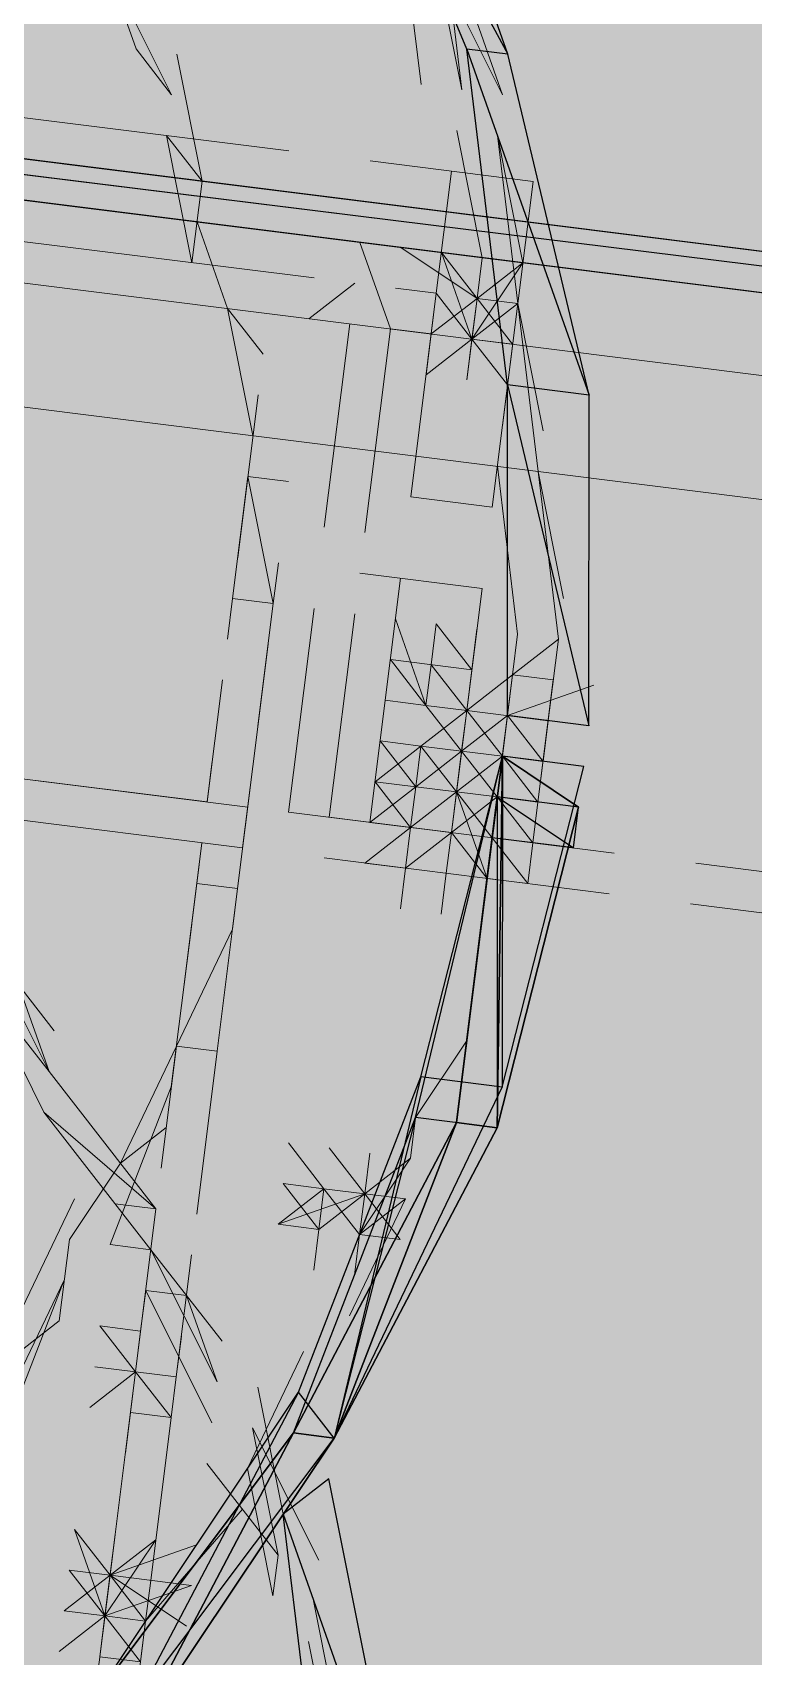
# Model space of a CAD drawing. Header units: metres. Extents: x -4 to 509425, y 7549 to 4732445.
# Drawn here: x 475993.7164 to 475993.8651, y 4719727.9458 to 4719728.281 of the extents above; entities that cross this region are included whole.
import ezdxf

# ---------------------------------------------------------------- set-up
doc = ezdxf.new("R2010")
doc.units = ezdxf.units.M
doc.header["$LTSCALE"] = 0.01
doc.header["$MEASUREMENT"] = 0
doc.layers.get('0').update_dxf_attribs({"lineweight": 0})
doc.layers.add('_SUBESTACIÓN', color=1, linetype='Continuous')
doc.layers.add('SUBESTACION LA VID', color=253, linetype='Continuous')

# ---------------------------------------------------------------- blocks, each defined once
blk = doc.blocks.new('A$Cfff6051d')
at = {"layer": 'SUBESTACION LA VID', "transparency": 33554687}
h = blk.add_hatch(color=256, dxfattribs=at)
h.dxf.hatch_style = 2
edge = h.paths.add_edge_path()
edge.add_spline(control_points=[(475995.86725, 4719727.97649), (475995.86725, 4719727.97649), (475995.86831, 4719727.98489), (475995.86831, 4719727.98489), (475995.86831, 4719727.98489), (475990.12143, 4719728.69684), (475990.12143, 4719728.69684), (475990.12143, 4719728.69684), (475995.86725, 4719727.97649), (475995.86725, 4719727.97649)], knot_values=[0, 0, 0, 0, 1, 1, 1, 2, 2, 2, 3, 3, 3, 3], degree=3, periodic=0)
edge = h.paths.add_edge_path()
edge.add_spline(control_points=[(475995.86831, 4719727.98489), (475995.86831, 4719727.98489), (475990.12143, 4719728.69684), (475990.12143, 4719728.69684), (475990.12143, 4719728.69684), (475990.11408, 4719728.70629), (475990.11408, 4719728.70629), (475990.11408, 4719728.70629), (475995.86831, 4719727.98489), (475995.86831, 4719727.98489)], knot_values=[0, 0, 0, 0, 1, 1, 1, 2, 2, 2, 3, 3, 3, 3], degree=3, periodic=0)
edge = h.paths.add_edge_path()
edge.add_spline(control_points=[(475990.12143, 4719728.69684), (475990.12143, 4719728.69684), (475990.11408, 4719728.70629), (475990.11408, 4719728.70629), (475990.11408, 4719728.70629), (475989.83813, 4719726.43715), (475989.83813, 4719726.43715), (475989.83813, 4719726.43715), (475990.12143, 4719728.69684), (475990.12143, 4719728.69684)], knot_values=[0, 0, 0, 0, 1, 1, 1, 2, 2, 2, 3, 3, 3, 3], degree=3, periodic=0)
edge = h.paths.add_edge_path()
edge.add_spline(control_points=[(475990.11408, 4719728.70629), (475990.11408, 4719728.70629), (475989.83813, 4719726.43715), (475989.83813, 4719726.43715), (475989.83813, 4719726.43715), (475989.82868, 4719726.4298), (475989.82868, 4719726.4298), (475989.82868, 4719726.4298), (475990.11408, 4719728.70629), (475990.11408, 4719728.70629)], knot_values=[0, 0, 0, 0, 1, 1, 1, 2, 2, 2, 3, 3, 3, 3], degree=3, periodic=0)
edge = h.paths.add_edge_path()
edge.add_spline(control_points=[(475989.83813, 4719726.43715), (475989.83813, 4719726.43715), (475989.82868, 4719726.4298), (475989.82868, 4719726.4298), (475989.82868, 4719726.4298), (475995.58396, 4719725.7168), (475995.58396, 4719725.7168), (475995.58396, 4719725.7168), (475989.83813, 4719726.43715), (475989.83813, 4719726.43715)], knot_values=[0, 0, 0, 0, 1, 1, 1, 2, 2, 2, 3, 3, 3, 3], degree=3, periodic=0)
edge = h.paths.add_edge_path()
edge.add_spline(control_points=[(475989.82868, 4719726.4298), (475989.82868, 4719726.4298), (475995.58396, 4719725.7168), (475995.58396, 4719725.7168), (475995.58396, 4719725.7168), (475995.59131, 4719725.70735), (475995.59131, 4719725.70735), (475995.59131, 4719725.70735), (475989.82868, 4719726.4298), (475989.82868, 4719726.4298)], knot_values=[0, 0, 0, 0, 1, 1, 1, 2, 2, 2, 3, 3, 3, 3], degree=3, periodic=0)
edge = h.paths.add_edge_path()
edge.add_spline(control_points=[(475995.58396, 4719725.7168), (475995.58396, 4719725.7168), (475995.59131, 4719725.70735), (475995.59131, 4719725.70735), (475995.59131, 4719725.70735), (475995.86831, 4719727.98489), (475995.86831, 4719727.98489), (475995.86831, 4719727.98489), (475995.58396, 4719725.7168), (475995.58396, 4719725.7168)], knot_values=[0, 0, 0, 0, 1, 1, 1, 2, 2, 2, 3, 3, 3, 3], degree=3, periodic=0)
edge = h.paths.add_edge_path()
edge.add_spline(control_points=[(475995.59131, 4719725.70735), (475995.59131, 4719725.70735), (475995.86831, 4719727.98489), (475995.86831, 4719727.98489), (475995.86831, 4719727.98489), (475995.87671, 4719727.98384), (475995.87671, 4719727.98384), (475995.87671, 4719727.98384), (475995.59131, 4719725.70735), (475995.59131, 4719725.70735)], knot_values=[0, 0, 0, 0, 1, 1, 1, 2, 2, 2, 3, 3, 3, 3], degree=3, periodic=0)
at = {"layer": 'SUBESTACION LA VID', "lineweight": 15}
blk.add_line((475996.86479, 4719727.83437), (475987.63282, 4719728.99177), dxfattribs=at)
at = {"layer": 'SUBESTACION LA VID', "lineweight": 0}
for p, q in [((475993.7924, 4719728.30487), (475993.79659, 4719728.27022)), ((475993.80499, 4719728.26916), (475993.8008, 4719728.30382)), ((475993.8008, 4719728.30382), (475993.81339, 4719728.26811)), ((475993.74513, 4719728.26814), (475993.73149, 4719728.29544)), ((475993.80499, 4719728.26916), (475993.79975, 4719728.29542)), ((475993.81339, 4719728.26811), (475993.79975, 4719728.29542)), ((475993.75142, 4719728.25028), (475993.74618, 4719728.27654)), ((475993.75142, 4719728.25028), (475993.74618, 4719728.27654)), ((475993.81339, 4719728.26811), (475993.81339, 4719728.26811)), ((475993.76928, 4719728.25658), (475993.71048, 4719728.26395)), ((475993.74932, 4719728.23348), (475993.74408, 4719728.25974)), ((475993.80393, 4719728.26076), (475993.80917, 4719728.23451)), ((475993.81757, 4719728.23346), (475993.81233, 4719728.25971)), ((475993.81652, 4719728.22506), (475993.81233, 4719728.25971)), ((475993.81757, 4719728.23346), (475993.81233, 4719728.25971)), ((475993.81233, 4719728.25971), (475993.81757, 4719728.23346)), ((475993.80288, 4719728.25236), (475993.79972, 4719728.22716)), ((475993.71677, 4719728.24609), (475993.77557, 4719728.23872)), ((475993.77452, 4719728.23032), (475993.70732, 4719728.23875)), ((475993.79237, 4719728.23662), (475993.85117, 4719728.22924)), ((475993.80917, 4719728.23451), (475993.80812, 4719728.22611)), ((475993.78292, 4719728.22927), (475993.77346, 4719728.22192)), ((475993.79972, 4719728.22716), (475993.79132, 4719728.22822)), ((475993.79972, 4719728.22716), (475993.79132, 4719728.22822)), ((475993.79132, 4719728.22822), (475993.79972, 4719728.22716)), ((475993.79972, 4719728.22716), (475993.79446, 4719728.18516)), ((475993.79972, 4719728.22716), (475993.79867, 4719728.21876)), ((475993.79867, 4719728.21876), (475993.79972, 4719728.22716)), ((475993.80707, 4719728.21771), (475993.80812, 4719728.22611)), ((475993.80707, 4719728.21771), (475993.80812, 4719728.22611)), ((475993.80812, 4719728.22611), (475993.81652, 4719728.22506)), ((475993.81652, 4719728.22506), (475993.80812, 4719728.22611)), ((475993.7619, 4719728.19778), (475993.75666, 4719728.22403)), ((475993.7619, 4719728.19778), (475993.75666, 4719728.22403)), ((475993.81126, 4719728.18305), (475993.81652, 4719728.22506)), ((475993.81652, 4719728.22506), (475993.81336, 4719728.19986)), ((475993.82176, 4719728.1988), (475993.81652, 4719728.22506)), ((475993.82071, 4719728.1904), (475993.81652, 4719728.22506)), ((475993.82176, 4719728.1988), (475993.81652, 4719728.22506)), ((475993.81652, 4719728.22506), (475993.82176, 4719728.1988)), ((475993.7766, 4719728.17887), (475993.78187, 4719728.22087)), ((475993.79867, 4719728.21876), (475993.79027, 4719728.21982)), ((475993.79867, 4719728.21876), (475993.79027, 4719728.21982)), ((475993.79867, 4719728.21876), (475993.79762, 4719728.21036)), ((475993.79867, 4719728.21876), (475993.79867, 4719728.21876)), ((475993.81547, 4719728.21666), (475993.80707, 4719728.21771)), ((475993.80602, 4719728.20931), (475993.80602, 4719728.20931)), ((475993.75875, 4719728.17257), (475993.76296, 4719728.20618)), ((475993.75875, 4719728.17257), (475993.76296, 4719728.20618)), ((475993.81231, 4719728.19146), (475993.8165, 4719728.1568)), ((475993.82595, 4719728.16415), (475993.82071, 4719728.1904)), ((475993.8249, 4719728.15575), (475993.82071, 4719728.1904)), ((475993.8249, 4719728.15575), (475993.82071, 4719728.1904)), ((475993.82071, 4719728.1904), (475993.8249, 4719728.15575)), ((475993.81126, 4719728.18305), (475993.79446, 4719728.18516)), ((475993.80915, 4719728.16625), (475993.78395, 4719728.16941)), ((475993.79235, 4719728.16836), (475993.78603, 4719728.11796)), ((475993.76923, 4719728.12006), (475993.7745, 4719728.16207)), ((475993.77763, 4719728.11901), (475993.7829, 4719728.16101)), ((475993.7997, 4719728.15891), (475993.79864, 4719728.15051)), ((475993.82068, 4719728.12215), (475993.8249, 4719728.15575)), ((475993.8249, 4719728.15575), (475993.82068, 4719728.12215)), ((475993.76188, 4719728.12952), (475993.76504, 4719728.15472)), ((475993.80704, 4719728.14945), (475993.79024, 4719728.15156)), ((475993.80599, 4719728.14105), (475993.80704, 4719728.14945)), ((475993.75243, 4719728.12217), (475993.75559, 4719728.14737)), ((475993.82068, 4719728.12215), (475993.82384, 4719728.14735)), ((475993.82068, 4719728.12215), (475993.82384, 4719728.14735)), ((475993.78919, 4719728.14316), (475993.79759, 4719728.14211)), ((475993.80494, 4719728.13265), (475993.80599, 4719728.14105)), ((475993.80494, 4719728.13265), (475993.80599, 4719728.14105)), ((475993.81334, 4719728.1316), (475993.81439, 4719728.14)), ((475993.81439, 4719728.14), (475993.83119, 4719728.1379)), ((475993.82174, 4719728.13055), (475993.82279, 4719728.13895)), ((475993.78814, 4719728.13476), (475993.79654, 4719728.13371)), ((475993.79548, 4719728.12531), (475993.79654, 4719728.13371)), ((475993.79654, 4719728.13371), (475993.80494, 4719728.13265)), ((475993.80494, 4719728.13265), (475993.80388, 4719728.12425)), ((475993.81334, 4719728.1316), (475993.80494, 4719728.13265)), ((475993.81334, 4719728.1316), (475993.81228, 4719728.1232)), ((475993.81334, 4719728.1316), (475993.83014, 4719728.12949)), ((475993.69363, 4719728.12954), (475993.75243, 4719728.12217)), ((475993.70203, 4719728.12849), (475993.76083, 4719728.12112)), ((475993.76083, 4719728.12112), (475993.70203, 4719728.12849)), ((475993.75243, 4719728.12217), (475993.75348, 4719728.13057)), ((475993.75872, 4719728.10432), (475993.76188, 4719728.12952)), ((475993.75977, 4719728.11272), (475993.76188, 4719728.12952)), ((475993.76188, 4719728.12952), (475993.76188, 4719728.12952)), ((475993.79443, 4719728.11691), (475993.79548, 4719728.12531)), ((475993.80388, 4719728.12425), (475993.79548, 4719728.12531)), ((475993.80388, 4719728.12425), (475993.80283, 4719728.11585)), ((475993.80283, 4719728.11585), (475993.80388, 4719728.12425)), ((475993.81123, 4719728.1148), (475993.81228, 4719728.1232)), ((475993.81123, 4719728.1148), (475993.81228, 4719728.1232)), ((475993.81228, 4719728.1232), (475993.81228, 4719728.1232)), ((475993.81228, 4719728.1232), (475993.81228, 4719728.1232)), ((475993.81228, 4719728.1232), (475993.82908, 4719728.12109)), ((475993.82068, 4719728.12215), (475993.82068, 4719728.12215)), ((475993.82068, 4719728.12215), (475993.82068, 4719728.12215)), ((475993.75977, 4719728.11272), (475993.70097, 4719728.12009)), ((475993.77763, 4719728.11901), (475993.83643, 4719728.11164)), ((475993.83643, 4719728.11164), (475993.77763, 4719728.11901)), ((475993.80283, 4719728.11585), (475993.80178, 4719728.10745)), ((475993.81123, 4719728.1148), (475993.80807, 4719728.0896)), ((475993.81123, 4719728.1148), (475993.81963, 4719728.11375)), ((475993.81123, 4719728.1148), (475993.82803, 4719728.11269)), ((475993.74716, 4719728.08017), (475993.75137, 4719728.11377)), ((475993.83538, 4719728.10324), (475993.77658, 4719728.11061)), ((475993.85323, 4719728.10953), (475993.91203, 4719728.10216)), ((475993.91203, 4719728.10216), (475993.85323, 4719728.10953)), ((475993.75451, 4719728.07072), (475993.75872, 4719728.10432)), ((475993.91098, 4719728.09376), (475993.85218, 4719728.10113)), ((475993.74505, 4719728.06337), (475993.74927, 4719728.09697)), ((475993.74505, 4719728.06337), (475993.74927, 4719728.09697)), ((475993.72091, 4719728.07493), (475993.70621, 4719728.09384)), ((475993.71985, 4719728.06653), (475993.70621, 4719728.09384)), ((475993.70621, 4719728.09384), (475993.71985, 4719728.06653)), ((475993.70516, 4719728.08544), (475993.7188, 4719728.05813)), ((475993.73455, 4719728.04762), (475993.74611, 4719728.07177)), ((475993.74295, 4719728.04657), (475993.74611, 4719728.07177)), ((475993.7503, 4719728.03712), (475993.75451, 4719728.07072)), ((475993.7419, 4719728.03817), (475993.71985, 4719728.06653)), ((475993.71985, 4719728.06653), (475993.7419, 4719728.03817)), ((475993.73244, 4719728.03082), (475993.74505, 4719728.06337)), ((475993.74084, 4719728.02977), (475993.7188, 4719728.05813)), ((475993.7419, 4719728.03817), (475993.7188, 4719728.05813)), ((475993.76921, 4719728.05181), (475993.77655, 4719728.04236)), ((475993.78601, 4719728.0497), (475993.78495, 4719728.0413)), ((475993.77655, 4719728.04236), (475993.76815, 4719728.04341)), ((475993.77655, 4719728.04236), (475993.76815, 4719728.04341)), ((475993.77655, 4719728.04236), (475993.77655, 4719728.04236)), ((475993.77655, 4719728.04236), (475993.77655, 4719728.04236)), ((475993.78495, 4719728.0413), (475993.79335, 4719728.04025)), ((475993.79335, 4719728.04025), (475993.78495, 4719728.0413)), ((475993.71354, 4719728.01613), (475993.7251, 4719728.04028)), ((475993.73768, 4719728.00457), (475993.7419, 4719728.03817)), ((475993.79335, 4719728.04025), (475993.78179, 4719728.0161)), ((475993.79335, 4719728.04025), (475993.7839, 4719728.0329)), ((475993.7755, 4719728.03396), (475993.7671, 4719728.03501)), ((475993.7755, 4719728.03396), (475993.7671, 4719728.03501)), ((475993.7755, 4719728.03396), (475993.7755, 4719728.03396)), ((475993.7755, 4719728.03396), (475993.7755, 4719728.03396)), ((475993.7923, 4719728.03185), (475993.7839, 4719728.0329)), ((475993.75554, 4719728.01086), (475993.74084, 4719728.02977)), ((475993.75449, 4719728.00246), (475993.74084, 4719728.02977)), ((475993.74084, 4719728.02977), (475993.75449, 4719728.00246)), ((475993.74608, 4719728.00351), (475993.74924, 4719728.02871)), ((475993.71038, 4719727.99093), (475993.72299, 4719728.02347)), ((475993.71143, 4719727.99933), (475993.72299, 4719728.02347)), ((475993.73979, 4719728.02137), (475993.75343, 4719727.99406)), ((475993.73874, 4719728.01297), (475993.73768, 4719728.00457)), ((475993.74608, 4719728.00351), (475993.74714, 4719728.01191)), ((475993.74608, 4719728.00351), (475993.74714, 4719728.01191)), ((475993.74714, 4719728.01191), (475993.74714, 4719728.01191)), ((475993.74714, 4719728.01191), (475993.74714, 4719728.01191)), ((475993.77234, 4719728.00875), (475993.76078, 4719727.98461)), ((475993.73768, 4719728.00457), (475993.72928, 4719728.00562)), ((475993.73768, 4719728.00457), (475993.72928, 4719728.00562)), ((475993.73347, 4719727.97097), (475993.73768, 4719728.00457)), ((475993.74503, 4719727.99511), (475993.74608, 4719728.00351)), ((475993.74608, 4719728.00351), (475993.74608, 4719728.00351)), ((475993.74608, 4719728.00351), (475993.74608, 4719728.00351)), ((475993.74608, 4719728.00351), (475993.74608, 4719728.00351)), ((475993.74608, 4719728.00351), (475993.74608, 4719728.00351)), ((475993.76813, 4719727.97515), (475993.76289, 4719728.00141)), ((475993.74082, 4719727.96151), (475993.74503, 4719727.99511)), ((475993.74503, 4719727.99511), (475993.74503, 4719727.99511)), ((475993.76707, 4719727.96675), (475993.76183, 4719727.99301)), ((475993.77547, 4719727.9657), (475993.76183, 4719727.99301)), ((475993.76183, 4719727.99301), (475993.77547, 4719727.9657)), ((475993.76602, 4719727.95835), (475993.76078, 4719727.98461)), ((475993.75973, 4719727.97621), (475993.73976, 4719727.95311)), ((475993.73242, 4719727.96257), (475993.72402, 4719727.96362)), ((475993.73242, 4719727.96257), (475993.72402, 4719727.96362)), ((475993.72402, 4719727.96362), (475993.73242, 4719727.96257)), ((475993.72402, 4719727.96362), (475993.73136, 4719727.95417)), ((475993.7282, 4719727.92896), (475993.73242, 4719727.96257)), ((475993.73136, 4719727.95417), (475993.73242, 4719727.96257)), ((475993.74082, 4719727.96151), (475993.74082, 4719727.96151)), ((475993.74082, 4719727.96151), (475993.74082, 4719727.96151)), ((475993.77966, 4719727.93105), (475993.77442, 4719727.9573)), ((475993.77966, 4719727.93105), (475993.77442, 4719727.9573)), ((475993.77442, 4719727.9573), (475993.77966, 4719727.93105)), ((475993.72296, 4719727.95522), (475993.73136, 4719727.95417)), ((475993.73136, 4719727.95417), (475993.72296, 4719727.95522)), ((475993.73766, 4719727.93631), (475993.73976, 4719727.95311)), ((475993.73976, 4719727.95311), (475993.73976, 4719727.95311)), ((475993.73976, 4719727.95311), (475993.73976, 4719727.95311)), ((475993.77861, 4719727.92264), (475993.77337, 4719727.9489)), ((475993.77337, 4719727.9489), (475993.77861, 4719727.92264))]:
    blk.add_line(p, q, dxfattribs=at)
at = {"layer": 'SUBESTACION LA VID', "lineweight": 15}
blk.add_lwpolyline([(475987.65486, 4719728.96341), (475996.87843, 4719727.80706), (475997.04904, 4719729.16791), (475986.79223, 4719730.4538), (475986.16561, 4719725.4556)], dxfattribs=at)
at = {"layer": 'SUBESTACION LA VID', "lineweight": 0}
for points in [[(475993.74513, 4719728.26814), (475993.73778, 4719728.27759), (475993.73149, 4719728.29544)], [(475993.74932, 4719728.23348), (475993.75142, 4719728.25028), (475993.74408, 4719728.25974)], [(475993.81652, 4719728.22506), (475993.81968, 4719728.25026), (475993.78608, 4719728.25447)], [(475993.785, 4719728.17781), (475993.79027, 4719728.21982), (475993.78397, 4719728.23767), (475993.77557, 4719728.23872), (475993.70837, 4719728.24715)], [(475993.76401, 4719728.21458), (475993.75666, 4719728.22403), (475993.75037, 4719728.24188)], [(475993.76401, 4719728.21458), (475993.75666, 4719728.22403), (475993.75037, 4719728.24188)], [(475993.81652, 4719728.22506), (475993.80812, 4719728.22611), (475993.81757, 4719728.23346), (475993.80812, 4719728.22611), (475993.80917, 4719728.23451), (475993.80812, 4719728.22611), (475993.80077, 4719728.23556), (475993.80812, 4719728.22611), (475993.79237, 4719728.23662)], [(475993.80917, 4719728.23451), (475993.80812, 4719728.22611), (475993.80077, 4719728.23556), (475993.80707, 4719728.21771)], [(475993.81652, 4719728.22506), (475993.80707, 4719728.21771), (475993.81757, 4719728.23346)], [(475993.79972, 4719728.22716), (475993.79867, 4719728.21876), (475993.79027, 4719728.21982)], [(475993.79972, 4719728.22716), (475993.79867, 4719728.21876), (475993.80812, 4719728.22611), (475993.80602, 4719728.20931), (475993.80812, 4719728.22611), (475993.81547, 4719728.21666), (475993.80812, 4719728.22611), (475993.81547, 4719728.21666)], [(475993.81652, 4719728.22506), (475993.80707, 4719728.21771), (475993.80812, 4719728.22611), (475993.80707, 4719728.21771), (475993.79972, 4719728.22716), (475993.80707, 4719728.21771)], [(475993.79027, 4719728.21982), (475993.79867, 4719728.21876), (475993.79762, 4719728.21036)], [(475993.80707, 4719728.21771), (475993.79762, 4719728.21036), (475993.80707, 4719728.21771), (475993.80602, 4719728.20931), (475993.80707, 4719728.21771), (475993.81547, 4719728.21666), (475993.80707, 4719728.21771)], [(475993.80707, 4719728.21771), (475993.80602, 4719728.20931), (475993.80707, 4719728.21771), (475993.81547, 4719728.21666), (475993.80707, 4719728.21771)], [(475993.81442, 4719728.20826), (475993.80707, 4719728.21771), (475993.81547, 4719728.21666), (475993.80707, 4719728.21771)], [(475993.75664, 4719728.15577), (475993.75769, 4719728.16417), (475993.76085, 4719728.18937)], [(475993.76609, 4719728.16312), (475993.76085, 4719728.18937), (475993.76925, 4719728.18832)], [(475993.76293, 4719728.13792), (475993.76609, 4719728.16312), (475993.76715, 4719728.17152)], [(475993.76923, 4719728.12006), (475993.80283, 4719728.11585), (475993.80915, 4719728.16625)], [(475993.76293, 4719728.13792), (475993.76609, 4719728.16312), (475993.75769, 4719728.16417)], [(475993.7913, 4719728.15996), (475993.79759, 4719728.14211), (475993.79024, 4719728.15156)], [(475993.80704, 4719728.14945), (475993.7997, 4719728.15891), (475993.80704, 4719728.14945)], [(475993.80704, 4719728.14945), (475993.8081, 4719728.15785), (475993.80704, 4719728.14945), (475993.8081, 4719728.15785)], [(475993.8165, 4719728.1568), (475993.81544, 4719728.1484), (475993.81228, 4719728.1232)], [(475993.82384, 4719728.14735), (475993.81544, 4719728.1484), (475993.8249, 4719728.15575), (475993.81544, 4719728.1484), (475993.8165, 4719728.1568), (475993.81544, 4719728.1484)], [(475993.79759, 4719728.14211), (475993.79864, 4719728.15051), (475993.79759, 4719728.14211), (475993.78919, 4719728.14316)], [(475993.80599, 4719728.14105), (475993.79864, 4719728.15051), (475993.80599, 4719728.14105), (475993.79759, 4719728.14211)], [(475993.80599, 4719728.14105), (475993.81544, 4719728.1484), (475993.80599, 4719728.14105), (475993.80704, 4719728.14945)], [(475993.82174, 4719728.13055), (475993.82279, 4719728.13895), (475993.81439, 4719728.14), (475993.81544, 4719728.1484), (475993.81439, 4719728.14)], [(475993.83119, 4719728.1379), (475993.81439, 4719728.14), (475993.83224, 4719728.1463)], [(475993.79759, 4719728.14211), (475993.78919, 4719728.14316), (475993.79759, 4719728.14211), (475993.78919, 4719728.14316)], [(475993.80599, 4719728.14105), (475993.80494, 4719728.13265), (475993.79759, 4719728.14211)], [(475993.80599, 4719728.14105), (475993.80494, 4719728.13265), (475993.79654, 4719728.13371), (475993.80494, 4719728.13265), (475993.79548, 4719728.12531)], [(475993.80599, 4719728.14105), (475993.79654, 4719728.13371), (475993.80599, 4719728.14105), (475993.80494, 4719728.13265)], [(475993.80494, 4719728.13265), (475993.80599, 4719728.14105), (475993.80494, 4719728.13265)], [(475993.81334, 4719728.1316), (475993.81439, 4719728.14), (475993.80494, 4719728.13265)], [(475993.80494, 4719728.13265), (475993.81228, 4719728.1232), (475993.81334, 4719728.1316), (475993.81439, 4719728.14)], [(475993.80599, 4719728.14105), (475993.81334, 4719728.1316), (475993.80599, 4719728.14105), (475993.82279, 4719728.13895)], [(475993.81334, 4719728.1316), (475993.81439, 4719728.14), (475993.81334, 4719728.1316)], [(475993.81334, 4719728.1316), (475993.82174, 4719728.13055), (475993.81439, 4719728.14), (475993.83119, 4719728.1379)], [(475993.79654, 4719728.13371), (475993.78814, 4719728.13476), (475993.79548, 4719728.12531), (475993.78708, 4719728.12636), (475993.79548, 4719728.12531), (475993.78708, 4719728.12636)], [(475993.79654, 4719728.13371), (475993.78814, 4719728.13476), (475993.79654, 4719728.13371), (475993.78708, 4719728.12636)], [(475993.79654, 4719728.13371), (475993.78814, 4719728.13476), (475993.79654, 4719728.13371), (475993.79548, 4719728.12531), (475993.80494, 4719728.13265), (475993.79548, 4719728.12531)], [(475993.79654, 4719728.13371), (475993.80494, 4719728.13265), (475993.79548, 4719728.12531)], [(475993.81334, 4719728.1316), (475993.80388, 4719728.12425), (475993.80494, 4719728.13265), (475993.80388, 4719728.12425), (475993.79548, 4719728.12531)], [(475993.80494, 4719728.13265), (475993.79654, 4719728.13371), (475993.80388, 4719728.12425)], [(475993.80388, 4719728.12425), (475993.80494, 4719728.13265), (475993.80388, 4719728.12425)], [(475993.81228, 4719728.1232), (475993.81334, 4719728.1316), (475993.80388, 4719728.12425), (475993.80494, 4719728.13265), (475993.80388, 4719728.12425)], [(475993.80388, 4719728.12425), (475993.80494, 4719728.13265), (475993.80388, 4719728.12425), (475993.80494, 4719728.13265)], [(475993.80388, 4719728.12425), (475993.80494, 4719728.13265), (475993.80388, 4719728.12425)], [(475993.80494, 4719728.13265), (475993.80388, 4719728.12425), (475993.80494, 4719728.13265), (475993.80388, 4719728.12425)], [(475993.80494, 4719728.13265), (475993.81228, 4719728.1232), (475993.81334, 4719728.1316)], [(475993.81334, 4719728.1316), (475993.80494, 4719728.13265), (475993.81334, 4719728.1316)], [(475993.81334, 4719728.1316), (475993.81228, 4719728.1232), (475993.81334, 4719728.1316)], [(475993.81334, 4719728.1316), (475993.81228, 4719728.1232), (475993.81334, 4719728.1316), (475993.82068, 4719728.12215)], [(475993.82174, 4719728.13055), (475993.81334, 4719728.1316), (475993.82174, 4719728.13055)], [(475993.82068, 4719728.12215), (475993.81334, 4719728.1316), (475993.83014, 4719728.12949), (475993.81334, 4719728.1316)], [(475993.75032, 4719728.10537), (475993.75872, 4719728.10432), (475993.76188, 4719728.12952)], [(475993.75767, 4719728.09592), (475993.75872, 4719728.10432), (475993.76188, 4719728.12952)], [(475993.78708, 4719728.12636), (475993.79443, 4719728.11691), (475993.78603, 4719728.11796), (475993.79443, 4719728.11691), (475993.78498, 4719728.10956), (475993.79338, 4719728.10851), (475993.79232, 4719728.10011), (475993.79338, 4719728.10851)], [(475993.78603, 4719728.11796), (475993.79548, 4719728.12531), (475993.79443, 4719728.11691), (475993.80388, 4719728.12425), (475993.80283, 4719728.11585), (475993.80388, 4719728.12425), (475993.80283, 4719728.11585)], [(475993.79548, 4719728.12531), (475993.80388, 4719728.12425), (475993.79443, 4719728.11691)], [(475993.80388, 4719728.12425), (475993.79548, 4719728.12531), (475993.80388, 4719728.12425), (475993.80283, 4719728.11585), (475993.80388, 4719728.12425), (475993.80283, 4719728.11585)], [(475993.80283, 4719728.11585), (475993.80388, 4719728.12425), (475993.81018, 4719728.1064), (475993.80388, 4719728.12425), (475993.81123, 4719728.1148), (475993.81228, 4719728.1232), (475993.81123, 4719728.1148)], [(475993.80283, 4719728.11585), (475993.80388, 4719728.12425), (475993.80283, 4719728.11585)], [(475993.81123, 4719728.1148), (475993.81228, 4719728.1232), (475993.80283, 4719728.11585), (475993.81228, 4719728.1232), (475993.80283, 4719728.11585), (475993.80388, 4719728.12425)], [(475993.81123, 4719728.1148), (475993.80388, 4719728.12425), (475993.81228, 4719728.1232)], [(475993.80388, 4719728.12425), (475993.81123, 4719728.1148), (475993.81228, 4719728.1232)], [(475993.81228, 4719728.1232), (475993.81123, 4719728.1148), (475993.81228, 4719728.1232), (475993.81963, 4719728.11375), (475993.81228, 4719728.1232)], [(475993.81963, 4719728.11375), (475993.82068, 4719728.12215), (475993.81228, 4719728.1232), (475993.82068, 4719728.12215)], [(475993.79443, 4719728.11691), (475993.78603, 4719728.11796), (475993.79443, 4719728.11691), (475993.79338, 4719728.10851)], [(475993.79338, 4719728.10851), (475993.80283, 4719728.11585), (475993.80178, 4719728.10745), (475993.80283, 4719728.11585), (475993.81018, 4719728.1064), (475993.81123, 4719728.1148)], [(475993.79443, 4719728.11691), (475993.80283, 4719728.11585), (475993.79443, 4719728.11691)], [(475993.81123, 4719728.1148), (475993.81018, 4719728.1064), (475993.81123, 4719728.1148), (475993.81858, 4719728.10535)], [(475993.74716, 4719728.08017), (475993.75032, 4719728.10537), (475993.75137, 4719728.11377)], [(475993.81018, 4719728.1064), (475993.81858, 4719728.10535), (475993.81963, 4719728.11375)], [(475993.80072, 4719728.09905), (475993.80178, 4719728.10745), (475993.80072, 4719728.09905), (475993.80178, 4719728.10745)], [(475993.81018, 4719728.1064), (475993.80912, 4719728.098), (475993.81018, 4719728.1064), (475993.80912, 4719728.098)], [(475993.75451, 4719728.07072), (475993.74611, 4719728.07177), (475993.75767, 4719728.09592)], [(475993.71985, 4719728.06653), (475993.71356, 4719728.08438), (475993.70621, 4719728.09384)], [(475993.71985, 4719728.06653), (475993.71251, 4719728.07598), (475993.70516, 4719728.08544)], [(475993.80596, 4719728.0728), (475993.79546, 4719728.05705), (475993.79441, 4719728.04865)], [(475993.7335, 4719728.03922), (475993.7419, 4719728.03817), (475993.71985, 4719728.06653)], [(475993.7188, 4719728.05813), (475993.74084, 4719728.02977), (475993.73244, 4719728.03082)], [(475993.72404, 4719728.03187), (475993.73455, 4719728.04762), (475993.744, 4719728.05497)], [(475993.72404, 4719728.03187), (475993.73455, 4719728.04762), (475993.744, 4719728.05497)], [(475993.77761, 4719728.05076), (475993.78495, 4719728.0413), (475993.77655, 4719728.04236)], [(475993.78495, 4719728.0413), (475993.77761, 4719728.05076), (475993.78495, 4719728.0413)], [(475993.78601, 4719728.0497), (475993.78495, 4719728.0413), (475993.77761, 4719728.05076)], [(475993.79335, 4719728.04025), (475993.7839, 4719728.0329), (475993.79441, 4719728.04865)], [(475993.78601, 4719728.0497), (475993.78495, 4719728.0413), (475993.78601, 4719728.0497)], [(475993.78601, 4719728.0497), (475993.78495, 4719728.0413), (475993.78601, 4719728.0497)], [(475993.78495, 4719728.0413), (475993.79441, 4719728.04865), (475993.78495, 4719728.0413), (475993.79441, 4719728.04865)], [(475993.79335, 4719728.04025), (475993.78495, 4719728.0413), (475993.79441, 4719728.04865)], [(475993.76815, 4719728.04341), (475993.7755, 4719728.03396), (475993.7671, 4719728.03501)], [(475993.7671, 4719728.03501), (475993.77655, 4719728.04236), (475993.7755, 4719728.03396), (475993.77655, 4719728.04236)], [(475993.7671, 4719728.03501), (475993.78495, 4719728.0413), (475993.7755, 4719728.03396), (475993.78495, 4719728.0413), (475993.7839, 4719728.0329), (475993.78495, 4719728.0413), (475993.7923, 4719728.03185), (475993.78495, 4719728.0413), (475993.79335, 4719728.04025)], [(475993.78495, 4719728.0413), (475993.7839, 4719728.0329), (475993.77655, 4719728.04236), (475993.7839, 4719728.0329)], [(475993.7839, 4719728.0329), (475993.78495, 4719728.0413), (475993.7923, 4719728.03185), (475993.78495, 4719728.0413)], [(475993.79335, 4719728.04025), (475993.7839, 4719728.0329), (475993.78495, 4719728.0413)], [(475993.71248, 4719728.00773), (475993.72194, 4719728.01507), (475993.72404, 4719728.03187)], [(475993.7755, 4719728.03396), (475993.77445, 4719728.02555), (475993.7755, 4719728.03396)], [(475993.7839, 4719728.0329), (475993.78285, 4719728.0245), (475993.7839, 4719728.0329), (475993.78285, 4719728.0245)], [(475993.7839, 4719728.0329), (475993.7923, 4719728.03185), (475993.7839, 4719728.0329)], [(475993.7839, 4719728.0329), (475993.7923, 4719728.03185), (475993.7839, 4719728.0329), (475993.7923, 4719728.03185)], [(475993.75449, 4719728.00246), (475993.74819, 4719728.02031), (475993.74084, 4719728.02977)], [(475993.73979, 4719728.02137), (475993.73874, 4719728.01297), (475993.73979, 4719728.02137), (475993.73874, 4719728.01297), (475993.73034, 4719728.01402), (475993.73874, 4719728.01297)], [(475993.75449, 4719728.00246), (475993.74819, 4719728.02031), (475993.73979, 4719728.02137)], [(475993.73034, 4719728.01402), (475993.73768, 4719728.00457), (475993.72928, 4719728.00562)], [(475993.73768, 4719728.00457), (475993.73874, 4719728.01297), (475993.73768, 4719728.00457), (475993.73874, 4719728.01297)], [(475993.73768, 4719728.00457), (475993.73874, 4719728.01297), (475993.73768, 4719728.00457)], [(475993.74608, 4719728.00351), (475993.74714, 4719728.01191), (475993.74608, 4719728.00351)], [(475993.72928, 4719728.00562), (475993.73768, 4719728.00457), (475993.72823, 4719727.99722)], [(475993.72928, 4719728.00562), (475993.73768, 4719728.00457), (475993.74608, 4719728.00351), (475993.73768, 4719728.00457)], [(475993.73768, 4719728.00457), (475993.73663, 4719727.99617), (475993.73768, 4719728.00457), (475993.73663, 4719727.99617)], [(475993.73768, 4719728.00457), (475993.73663, 4719727.99617), (475993.74503, 4719727.99511), (475993.73768, 4719728.00457)], [(475993.73663, 4719727.99617), (475993.73558, 4719727.98777), (475993.73663, 4719727.99617)], [(475993.75238, 4719727.98566), (475993.76707, 4719727.96675), (475993.76602, 4719727.95835)], [(475993.73242, 4719727.96257), (475993.73347, 4719727.97097), (475993.73242, 4719727.96257), (475993.72507, 4719727.97202), (475993.73242, 4719727.96257), (475993.72402, 4719727.96362)], [(475993.73347, 4719727.97097), (475993.73242, 4719727.96257), (475993.72507, 4719727.97202)], [(475993.73136, 4719727.95417), (475993.73347, 4719727.97097), (475993.73136, 4719727.95417), (475993.72507, 4719727.97202)], [(475993.74922, 4719727.96046), (475993.73136, 4719727.95417), (475993.74187, 4719727.96991)], [(475993.75027, 4719727.96886), (475993.73242, 4719727.96257), (475993.74187, 4719727.96991)], [(475993.73242, 4719727.96257), (475993.74187, 4719727.96991), (475993.73242, 4719727.96257)], [(475993.73136, 4719727.95417), (475993.72296, 4719727.95522), (475993.73136, 4719727.95417), (475993.72191, 4719727.94682), (475993.73136, 4719727.95417), (475993.73031, 4719727.94577), (475993.73871, 4719727.94471), (475993.73136, 4719727.95417), (475993.73871, 4719727.94471), (475993.73976, 4719727.95311), (475993.74082, 4719727.96151)], [(475993.73242, 4719727.96257), (475993.72296, 4719727.95522), (475993.73242, 4719727.96257), (475993.72296, 4719727.95522)], [(475993.73136, 4719727.95417), (475993.73242, 4719727.96257), (475993.73976, 4719727.95311), (475993.73242, 4719727.96257), (475993.73976, 4719727.95311)], [(475993.73136, 4719727.95417), (475993.73242, 4719727.96257), (475993.73136, 4719727.95417)], [(475993.74817, 4719727.95206), (475993.73242, 4719727.96257), (475993.74922, 4719727.96046)], [(475993.73136, 4719727.95417), (475993.72296, 4719727.95522), (475993.73136, 4719727.95417), (475993.72296, 4719727.95522)], [(475993.73136, 4719727.95417), (475993.73031, 4719727.94577), (475993.73136, 4719727.95417), (475993.73871, 4719727.94471), (475993.73136, 4719727.95417), (475993.73976, 4719727.95311)]]:
    blk.add_lwpolyline(points, dxfattribs=at)
at = {"layer": 'SUBESTACION LA VID'}
for points in [[(475995.86831, 4719727.98489), (475995.86831, 4719727.98489), (475990.12143, 4719728.69684), (475990.12143, 4719728.69684), (475990.12143, 4719728.69684), (475990.11408, 4719728.70629), (475990.11408, 4719728.70629), (475990.11408, 4719728.70629), (475995.86831, 4719727.98489), (475995.86831, 4719727.98489)], [(475995.86725, 4719727.97649), (475995.86725, 4719727.97649), (475995.86831, 4719727.98489), (475995.86831, 4719727.98489), (475995.86831, 4719727.98489), (475990.12143, 4719728.69684), (475990.12143, 4719728.69684), (475990.12143, 4719728.69684), (475995.86725, 4719727.97649), (475995.86725, 4719727.97649)], [(475993.81444, 4719728.27651), (475993.81444, 4719728.27651), (475993.77981, 4719728.34058), (475993.77981, 4719728.34058), (475993.77981, 4719728.34058), (475993.78926, 4719728.34793), (475993.78926, 4719728.34793), (475993.78926, 4719728.34793), (475993.81444, 4719728.27651), (475993.81444, 4719728.27651)], [(475993.80604, 4719728.27756), (475993.80604, 4719728.27756), (475993.81444, 4719728.27651), (475993.81444, 4719728.27651), (475993.81444, 4719728.27651), (475993.77981, 4719728.34058), (475993.77981, 4719728.34058), (475993.77981, 4719728.34058), (475993.80604, 4719728.27756), (475993.80604, 4719728.27756)], [(475993.81442, 4719728.20826), (475993.81442, 4719728.20826), (475993.83122, 4719728.20615), (475993.83122, 4719728.20615), (475993.83122, 4719728.20615), (475993.80604, 4719728.27756), (475993.80604, 4719728.27756), (475993.80604, 4719728.27756), (475993.81442, 4719728.20826), (475993.81442, 4719728.20826)], [(475993.83122, 4719728.20615), (475993.83122, 4719728.20615), (475993.80604, 4719728.27756), (475993.80604, 4719728.27756), (475993.80604, 4719728.27756), (475993.81444, 4719728.27651), (475993.81444, 4719728.27651), (475993.81444, 4719728.27651), (475993.83122, 4719728.20615), (475993.83122, 4719728.20615)], [(475993.81439, 4719728.14), (475993.81439, 4719728.14), (475993.83119, 4719728.1379), (475993.83119, 4719728.1379), (475993.83119, 4719728.1379), (475993.81442, 4719728.20826), (475993.81442, 4719728.20826), (475993.81442, 4719728.20826), (475993.81439, 4719728.14), (475993.81439, 4719728.14)], [(475993.83119, 4719728.1379), (475993.83119, 4719728.1379), (475993.81442, 4719728.20826), (475993.81442, 4719728.20826), (475993.81442, 4719728.20826), (475993.83122, 4719728.20615), (475993.83122, 4719728.20615), (475993.83122, 4719728.20615), (475993.83119, 4719728.1379), (475993.83119, 4719728.1379)], [(475993.79546, 4719728.05705), (475993.79546, 4719728.05705), (475993.81226, 4719728.05494), (475993.81226, 4719728.05494), (475993.81226, 4719728.05494), (475993.81334, 4719728.1316), (475993.81334, 4719728.1316), (475993.81334, 4719728.1316), (475993.79546, 4719728.05705), (475993.79546, 4719728.05705)], [(475993.79651, 4719728.06545), (475993.79651, 4719728.06545), (475993.81331, 4719728.06334), (475993.81331, 4719728.06334), (475993.81331, 4719728.06334), (475993.81334, 4719728.1316), (475993.81334, 4719728.1316), (475993.81334, 4719728.1316), (475993.79651, 4719728.06545), (475993.79651, 4719728.06545)], [(475993.80386, 4719728.056), (475993.80386, 4719728.056), (475993.81226, 4719728.05494), (475993.81226, 4719728.05494), (475993.81226, 4719728.05494), (475993.81334, 4719728.1316), (475993.81334, 4719728.1316), (475993.81334, 4719728.1316), (475993.80386, 4719728.056), (475993.80386, 4719728.056)], [(475993.81334, 4719728.1316), (475993.81334, 4719728.1316), (475993.81226, 4719728.05494), (475993.81226, 4719728.05494), (475993.81226, 4719728.05494), (475993.80386, 4719728.056), (475993.80386, 4719728.056), (475993.80386, 4719728.056), (475993.81334, 4719728.1316), (475993.81334, 4719728.1316)], [(475993.81226, 4719728.05494), (475993.81226, 4719728.05494), (475993.81334, 4719728.1316), (475993.81334, 4719728.1316), (475993.81334, 4719728.1316), (475993.82908, 4719728.12109), (475993.82908, 4719728.12109), (475993.82908, 4719728.12109), (475993.81226, 4719728.05494), (475993.81226, 4719728.05494)], [(475993.81226, 4719728.05494), (475993.81226, 4719728.05494), (475993.81334, 4719728.1316), (475993.81334, 4719728.1316), (475993.81334, 4719728.1316), (475993.82908, 4719728.12109), (475993.82908, 4719728.12109), (475993.82908, 4719728.12109), (475993.81226, 4719728.05494), (475993.81226, 4719728.05494)], [(475993.82908, 4719728.12109), (475993.82908, 4719728.12109), (475993.81334, 4719728.1316), (475993.81334, 4719728.1316), (475993.81334, 4719728.1316), (475993.81226, 4719728.05494), (475993.81226, 4719728.05494), (475993.81226, 4719728.05494), (475993.82908, 4719728.12109), (475993.82908, 4719728.12109)], [(475993.81331, 4719728.06334), (475993.81331, 4719728.06334), (475993.81334, 4719728.1316), (475993.81334, 4719728.1316), (475993.81334, 4719728.1316), (475993.83014, 4719728.12949), (475993.83014, 4719728.12949), (475993.83014, 4719728.12949), (475993.81331, 4719728.06334), (475993.81331, 4719728.06334)], [(475993.80386, 4719728.056), (475993.80386, 4719728.056), (475993.81226, 4719728.05494), (475993.81226, 4719728.05494), (475993.81226, 4719728.05494), (475993.81228, 4719728.1232), (475993.81228, 4719728.1232), (475993.81228, 4719728.1232), (475993.80386, 4719728.056), (475993.80386, 4719728.056)], [(475993.81123, 4719728.1148), (475993.81123, 4719728.1148), (475993.82803, 4719728.11269), (475993.82803, 4719728.11269), (475993.82803, 4719728.11269), (475993.81228, 4719728.1232), (475993.81228, 4719728.1232), (475993.81228, 4719728.1232), (475993.81123, 4719728.1148), (475993.81123, 4719728.1148)], [(475993.81226, 4719728.05494), (475993.81226, 4719728.05494), (475993.81228, 4719728.1232), (475993.81228, 4719728.1232), (475993.81228, 4719728.1232), (475993.82908, 4719728.12109), (475993.82908, 4719728.12109), (475993.82908, 4719728.12109), (475993.81226, 4719728.05494), (475993.81226, 4719728.05494)], [(475993.82803, 4719728.11269), (475993.82803, 4719728.11269), (475993.81228, 4719728.1232), (475993.81228, 4719728.1232), (475993.81228, 4719728.1232), (475993.82908, 4719728.12109), (475993.82908, 4719728.12109), (475993.82908, 4719728.12109), (475993.82803, 4719728.11269), (475993.82803, 4719728.11269)], [(475993.77129, 4719728.00035), (475993.77129, 4719728.00035), (475993.77863, 4719727.9909), (475993.77863, 4719727.9909), (475993.77863, 4719727.9909), (475993.79651, 4719728.06545), (475993.79651, 4719728.06545), (475993.79651, 4719728.06545), (475993.77129, 4719728.00035), (475993.77129, 4719728.00035)], [(475993.77863, 4719727.9909), (475993.77863, 4719727.9909), (475993.79651, 4719728.06545), (475993.79651, 4719728.06545), (475993.79651, 4719728.06545), (475993.81331, 4719728.06334), (475993.81331, 4719728.06334), (475993.81331, 4719728.06334), (475993.77863, 4719727.9909), (475993.77863, 4719727.9909)], [(475993.77023, 4719727.99195), (475993.77023, 4719727.99195), (475993.77863, 4719727.9909), (475993.77863, 4719727.9909), (475993.77863, 4719727.9909), (475993.79546, 4719728.05705), (475993.79546, 4719728.05705), (475993.79546, 4719728.05705), (475993.77023, 4719727.99195), (475993.77023, 4719727.99195)], [(475993.77023, 4719727.99195), (475993.77023, 4719727.99195), (475993.77863, 4719727.9909), (475993.77863, 4719727.9909), (475993.77863, 4719727.9909), (475993.80386, 4719728.056), (475993.80386, 4719728.056), (475993.80386, 4719728.056), (475993.77023, 4719727.99195), (475993.77023, 4719727.99195)], [(475993.77023, 4719727.99195), (475993.77023, 4719727.99195), (475993.77863, 4719727.9909), (475993.77863, 4719727.9909), (475993.77863, 4719727.9909), (475993.80386, 4719728.056), (475993.80386, 4719728.056), (475993.80386, 4719728.056), (475993.77023, 4719727.99195), (475993.77023, 4719727.99195)], [(475993.80386, 4719728.056), (475993.80386, 4719728.056), (475993.77863, 4719727.9909), (475993.77863, 4719727.9909), (475993.77863, 4719727.9909), (475993.77023, 4719727.99195), (475993.77023, 4719727.99195), (475993.77023, 4719727.99195), (475993.80386, 4719728.056), (475993.80386, 4719728.056)], [(475993.77863, 4719727.9909), (475993.77863, 4719727.9909), (475993.79546, 4719728.05705), (475993.79546, 4719728.05705), (475993.79546, 4719728.05705), (475993.81226, 4719728.05494), (475993.81226, 4719728.05494), (475993.81226, 4719728.05494), (475993.77863, 4719727.9909), (475993.77863, 4719727.9909)], [(475993.77863, 4719727.9909), (475993.77863, 4719727.9909), (475993.80386, 4719728.056), (475993.80386, 4719728.056), (475993.80386, 4719728.056), (475993.81226, 4719728.05494), (475993.81226, 4719728.05494), (475993.81226, 4719728.05494), (475993.77863, 4719727.9909), (475993.77863, 4719727.9909)], [(475993.77863, 4719727.9909), (475993.77863, 4719727.9909), (475993.80386, 4719728.056), (475993.80386, 4719728.056), (475993.80386, 4719728.056), (475993.81226, 4719728.05494), (475993.81226, 4719728.05494), (475993.81226, 4719728.05494), (475993.77863, 4719727.9909), (475993.77863, 4719727.9909)], [(475993.81226, 4719728.05494), (475993.81226, 4719728.05494), (475993.80386, 4719728.056), (475993.80386, 4719728.056), (475993.80386, 4719728.056), (475993.77863, 4719727.9909), (475993.77863, 4719727.9909), (475993.77863, 4719727.9909), (475993.81226, 4719728.05494), (475993.81226, 4719728.05494)], [(475993.72926, 4719727.93737), (475993.72926, 4719727.93737), (475993.73766, 4719727.93631), (475993.73766, 4719727.93631), (475993.73766, 4719727.93631), (475993.77129, 4719728.00035), (475993.77129, 4719728.00035), (475993.77129, 4719728.00035), (475993.72926, 4719727.93737), (475993.72926, 4719727.93737)], [(475993.73766, 4719727.93631), (475993.73766, 4719727.93631), (475993.77129, 4719728.00035), (475993.77129, 4719728.00035), (475993.77129, 4719728.00035), (475993.77863, 4719727.9909), (475993.77863, 4719727.9909), (475993.77863, 4719727.9909), (475993.73766, 4719727.93631), (475993.73766, 4719727.93631)], [(475993.72926, 4719727.93737), (475993.72926, 4719727.93737), (475993.7366, 4719727.92791), (475993.7366, 4719727.92791), (475993.7366, 4719727.92791), (475993.77023, 4719727.99195), (475993.77023, 4719727.99195), (475993.77023, 4719727.99195), (475993.72926, 4719727.93737), (475993.72926, 4719727.93737)], [(475993.72926, 4719727.93737), (475993.72926, 4719727.93737), (475993.7366, 4719727.92791), (475993.7366, 4719727.92791), (475993.7366, 4719727.92791), (475993.77023, 4719727.99195), (475993.77023, 4719727.99195), (475993.77023, 4719727.99195), (475993.72926, 4719727.93737), (475993.72926, 4719727.93737)], [(475993.72926, 4719727.93737), (475993.72926, 4719727.93737), (475993.7366, 4719727.92791), (475993.7366, 4719727.92791), (475993.7366, 4719727.92791), (475993.77023, 4719727.99195), (475993.77023, 4719727.99195), (475993.77023, 4719727.99195), (475993.72926, 4719727.93737), (475993.72926, 4719727.93737)], [(475993.77023, 4719727.99195), (475993.77023, 4719727.99195), (475993.7366, 4719727.92791), (475993.7366, 4719727.92791), (475993.7366, 4719727.92791), (475993.72926, 4719727.93737), (475993.72926, 4719727.93737), (475993.72926, 4719727.93737), (475993.77023, 4719727.99195), (475993.77023, 4719727.99195)], [(475993.7366, 4719727.92791), (475993.7366, 4719727.92791), (475993.77023, 4719727.99195), (475993.77023, 4719727.99195), (475993.77023, 4719727.99195), (475993.77863, 4719727.9909), (475993.77863, 4719727.9909), (475993.77863, 4719727.9909), (475993.7366, 4719727.92791), (475993.7366, 4719727.92791)], [(475993.7366, 4719727.92791), (475993.7366, 4719727.92791), (475993.77023, 4719727.99195), (475993.77023, 4719727.99195), (475993.77023, 4719727.99195), (475993.77863, 4719727.9909), (475993.77863, 4719727.9909), (475993.77863, 4719727.9909), (475993.7366, 4719727.92791), (475993.7366, 4719727.92791)], [(475993.7366, 4719727.92791), (475993.7366, 4719727.92791), (475993.77023, 4719727.99195), (475993.77023, 4719727.99195), (475993.77023, 4719727.99195), (475993.77863, 4719727.9909), (475993.77863, 4719727.9909), (475993.77863, 4719727.9909), (475993.7366, 4719727.92791), (475993.7366, 4719727.92791)], [(475993.77863, 4719727.9909), (475993.77863, 4719727.9909), (475993.77023, 4719727.99195), (475993.77023, 4719727.99195), (475993.77023, 4719727.99195), (475993.7366, 4719727.92791), (475993.7366, 4719727.92791), (475993.7366, 4719727.92791), (475993.77863, 4719727.9909), (475993.77863, 4719727.9909)], [(475993.7933, 4719727.90374), (475993.7933, 4719727.90374), (475993.76813, 4719727.97515), (475993.76813, 4719727.97515), (475993.76813, 4719727.97515), (475993.77758, 4719727.9825), (475993.77758, 4719727.9825), (475993.77758, 4719727.9825), (475993.7933, 4719727.90374), (475993.7933, 4719727.90374)], [(475993.7765, 4719727.90584), (475993.7765, 4719727.90584), (475993.7933, 4719727.90374), (475993.7933, 4719727.90374), (475993.7933, 4719727.90374), (475993.76813, 4719727.97515), (475993.76813, 4719727.97515), (475993.76813, 4719727.97515), (475993.7765, 4719727.90584), (475993.7765, 4719727.90584)]]:
    blk.add_open_spline(points, degree=3, knots=[0, 0, 0, 0, 1, 1, 1, 2, 2, 2, 3, 3, 3, 3], dxfattribs=at)
at = {"layer": 'SUBESTACION LA VID', "lineweight": 0}
for points in [[(475995.86831, 4719727.98489), (475995.86831, 4719727.98489), (475990.12143, 4719728.69684), (475990.12143, 4719728.69684), (475990.12143, 4719728.69684), (475990.11408, 4719728.70629), (475990.11408, 4719728.70629), (475990.11408, 4719728.70629), (475995.86831, 4719727.98489), (475995.86831, 4719727.98489)], [(475995.86725, 4719727.97649), (475995.86725, 4719727.97649), (475995.86831, 4719727.98489), (475995.86831, 4719727.98489), (475995.86831, 4719727.98489), (475990.12143, 4719728.69684), (475990.12143, 4719728.69684), (475990.12143, 4719728.69684), (475995.86725, 4719727.97649), (475995.86725, 4719727.97649)], [(475993.81444, 4719728.27651), (475993.81444, 4719728.27651), (475993.77981, 4719728.34058), (475993.77981, 4719728.34058), (475993.77981, 4719728.34058), (475993.78926, 4719728.34793), (475993.78926, 4719728.34793), (475993.78926, 4719728.34793), (475993.81444, 4719728.27651), (475993.81444, 4719728.27651)], [(475993.80604, 4719728.27756), (475993.80604, 4719728.27756), (475993.81444, 4719728.27651), (475993.81444, 4719728.27651), (475993.81444, 4719728.27651), (475993.77981, 4719728.34058), (475993.77981, 4719728.34058), (475993.77981, 4719728.34058), (475993.80604, 4719728.27756), (475993.80604, 4719728.27756)], [(475993.81442, 4719728.20826), (475993.81442, 4719728.20826), (475993.83122, 4719728.20615), (475993.83122, 4719728.20615), (475993.83122, 4719728.20615), (475993.80604, 4719728.27756), (475993.80604, 4719728.27756), (475993.80604, 4719728.27756), (475993.81442, 4719728.20826), (475993.81442, 4719728.20826)], [(475993.83122, 4719728.20615), (475993.83122, 4719728.20615), (475993.80604, 4719728.27756), (475993.80604, 4719728.27756), (475993.80604, 4719728.27756), (475993.81444, 4719728.27651), (475993.81444, 4719728.27651), (475993.81444, 4719728.27651), (475993.83122, 4719728.20615), (475993.83122, 4719728.20615)], [(475993.81439, 4719728.14), (475993.81439, 4719728.14), (475993.83119, 4719728.1379), (475993.83119, 4719728.1379), (475993.83119, 4719728.1379), (475993.81442, 4719728.20826), (475993.81442, 4719728.20826), (475993.81442, 4719728.20826), (475993.81439, 4719728.14), (475993.81439, 4719728.14)], [(475993.83119, 4719728.1379), (475993.83119, 4719728.1379), (475993.81442, 4719728.20826), (475993.81442, 4719728.20826), (475993.81442, 4719728.20826), (475993.83122, 4719728.20615), (475993.83122, 4719728.20615), (475993.83122, 4719728.20615), (475993.83119, 4719728.1379), (475993.83119, 4719728.1379)], [(475993.79546, 4719728.05705), (475993.79546, 4719728.05705), (475993.81226, 4719728.05494), (475993.81226, 4719728.05494), (475993.81226, 4719728.05494), (475993.81334, 4719728.1316), (475993.81334, 4719728.1316), (475993.81334, 4719728.1316), (475993.79546, 4719728.05705), (475993.79546, 4719728.05705)], [(475993.79651, 4719728.06545), (475993.79651, 4719728.06545), (475993.81331, 4719728.06334), (475993.81331, 4719728.06334), (475993.81331, 4719728.06334), (475993.81334, 4719728.1316), (475993.81334, 4719728.1316), (475993.81334, 4719728.1316), (475993.79651, 4719728.06545), (475993.79651, 4719728.06545)], [(475993.80386, 4719728.056), (475993.80386, 4719728.056), (475993.81226, 4719728.05494), (475993.81226, 4719728.05494), (475993.81226, 4719728.05494), (475993.81334, 4719728.1316), (475993.81334, 4719728.1316), (475993.81334, 4719728.1316), (475993.80386, 4719728.056), (475993.80386, 4719728.056)], [(475993.81334, 4719728.1316), (475993.81334, 4719728.1316), (475993.81226, 4719728.05494), (475993.81226, 4719728.05494), (475993.81226, 4719728.05494), (475993.80386, 4719728.056), (475993.80386, 4719728.056), (475993.80386, 4719728.056), (475993.81334, 4719728.1316), (475993.81334, 4719728.1316)], [(475993.81226, 4719728.05494), (475993.81226, 4719728.05494), (475993.81334, 4719728.1316), (475993.81334, 4719728.1316), (475993.81334, 4719728.1316), (475993.82908, 4719728.12109), (475993.82908, 4719728.12109), (475993.82908, 4719728.12109), (475993.81226, 4719728.05494), (475993.81226, 4719728.05494)], [(475993.81226, 4719728.05494), (475993.81226, 4719728.05494), (475993.81334, 4719728.1316), (475993.81334, 4719728.1316), (475993.81334, 4719728.1316), (475993.82908, 4719728.12109), (475993.82908, 4719728.12109), (475993.82908, 4719728.12109), (475993.81226, 4719728.05494), (475993.81226, 4719728.05494)], [(475993.82908, 4719728.12109), (475993.82908, 4719728.12109), (475993.81334, 4719728.1316), (475993.81334, 4719728.1316), (475993.81334, 4719728.1316), (475993.81226, 4719728.05494), (475993.81226, 4719728.05494), (475993.81226, 4719728.05494), (475993.82908, 4719728.12109), (475993.82908, 4719728.12109)], [(475993.81331, 4719728.06334), (475993.81331, 4719728.06334), (475993.81334, 4719728.1316), (475993.81334, 4719728.1316), (475993.81334, 4719728.1316), (475993.83014, 4719728.12949), (475993.83014, 4719728.12949), (475993.83014, 4719728.12949), (475993.81331, 4719728.06334), (475993.81331, 4719728.06334)], [(475993.80386, 4719728.056), (475993.80386, 4719728.056), (475993.81226, 4719728.05494), (475993.81226, 4719728.05494), (475993.81226, 4719728.05494), (475993.81228, 4719728.1232), (475993.81228, 4719728.1232), (475993.81228, 4719728.1232), (475993.80386, 4719728.056), (475993.80386, 4719728.056)], [(475993.81123, 4719728.1148), (475993.81123, 4719728.1148), (475993.82803, 4719728.11269), (475993.82803, 4719728.11269), (475993.82803, 4719728.11269), (475993.81228, 4719728.1232), (475993.81228, 4719728.1232), (475993.81228, 4719728.1232), (475993.81123, 4719728.1148), (475993.81123, 4719728.1148)], [(475993.81226, 4719728.05494), (475993.81226, 4719728.05494), (475993.81228, 4719728.1232), (475993.81228, 4719728.1232), (475993.81228, 4719728.1232), (475993.82908, 4719728.12109), (475993.82908, 4719728.12109), (475993.82908, 4719728.12109), (475993.81226, 4719728.05494), (475993.81226, 4719728.05494)], [(475993.82803, 4719728.11269), (475993.82803, 4719728.11269), (475993.81228, 4719728.1232), (475993.81228, 4719728.1232), (475993.81228, 4719728.1232), (475993.82908, 4719728.12109), (475993.82908, 4719728.12109), (475993.82908, 4719728.12109), (475993.82803, 4719728.11269), (475993.82803, 4719728.11269)], [(475993.77129, 4719728.00035), (475993.77129, 4719728.00035), (475993.77863, 4719727.9909), (475993.77863, 4719727.9909), (475993.77863, 4719727.9909), (475993.79651, 4719728.06545), (475993.79651, 4719728.06545), (475993.79651, 4719728.06545), (475993.77129, 4719728.00035), (475993.77129, 4719728.00035)], [(475993.77863, 4719727.9909), (475993.77863, 4719727.9909), (475993.79651, 4719728.06545), (475993.79651, 4719728.06545), (475993.79651, 4719728.06545), (475993.81331, 4719728.06334), (475993.81331, 4719728.06334), (475993.81331, 4719728.06334), (475993.77863, 4719727.9909), (475993.77863, 4719727.9909)], [(475993.77023, 4719727.99195), (475993.77023, 4719727.99195), (475993.77863, 4719727.9909), (475993.77863, 4719727.9909), (475993.77863, 4719727.9909), (475993.79546, 4719728.05705), (475993.79546, 4719728.05705), (475993.79546, 4719728.05705), (475993.77023, 4719727.99195), (475993.77023, 4719727.99195)], [(475993.77023, 4719727.99195), (475993.77023, 4719727.99195), (475993.77863, 4719727.9909), (475993.77863, 4719727.9909), (475993.77863, 4719727.9909), (475993.80386, 4719728.056), (475993.80386, 4719728.056), (475993.80386, 4719728.056), (475993.77023, 4719727.99195), (475993.77023, 4719727.99195)], [(475993.77023, 4719727.99195), (475993.77023, 4719727.99195), (475993.77863, 4719727.9909), (475993.77863, 4719727.9909), (475993.77863, 4719727.9909), (475993.80386, 4719728.056), (475993.80386, 4719728.056), (475993.80386, 4719728.056), (475993.77023, 4719727.99195), (475993.77023, 4719727.99195)], [(475993.80386, 4719728.056), (475993.80386, 4719728.056), (475993.77863, 4719727.9909), (475993.77863, 4719727.9909), (475993.77863, 4719727.9909), (475993.77023, 4719727.99195), (475993.77023, 4719727.99195), (475993.77023, 4719727.99195), (475993.80386, 4719728.056), (475993.80386, 4719728.056)], [(475993.77863, 4719727.9909), (475993.77863, 4719727.9909), (475993.79546, 4719728.05705), (475993.79546, 4719728.05705), (475993.79546, 4719728.05705), (475993.81226, 4719728.05494), (475993.81226, 4719728.05494), (475993.81226, 4719728.05494), (475993.77863, 4719727.9909), (475993.77863, 4719727.9909)], [(475993.77863, 4719727.9909), (475993.77863, 4719727.9909), (475993.80386, 4719728.056), (475993.80386, 4719728.056), (475993.80386, 4719728.056), (475993.81226, 4719728.05494), (475993.81226, 4719728.05494), (475993.81226, 4719728.05494), (475993.77863, 4719727.9909), (475993.77863, 4719727.9909)], [(475993.77863, 4719727.9909), (475993.77863, 4719727.9909), (475993.80386, 4719728.056), (475993.80386, 4719728.056), (475993.80386, 4719728.056), (475993.81226, 4719728.05494), (475993.81226, 4719728.05494), (475993.81226, 4719728.05494), (475993.77863, 4719727.9909), (475993.77863, 4719727.9909)], [(475993.81226, 4719728.05494), (475993.81226, 4719728.05494), (475993.80386, 4719728.056), (475993.80386, 4719728.056), (475993.80386, 4719728.056), (475993.77863, 4719727.9909), (475993.77863, 4719727.9909), (475993.77863, 4719727.9909), (475993.81226, 4719728.05494), (475993.81226, 4719728.05494)], [(475993.72926, 4719727.93737), (475993.72926, 4719727.93737), (475993.73766, 4719727.93631), (475993.73766, 4719727.93631), (475993.73766, 4719727.93631), (475993.77129, 4719728.00035), (475993.77129, 4719728.00035), (475993.77129, 4719728.00035), (475993.72926, 4719727.93737), (475993.72926, 4719727.93737)], [(475993.73766, 4719727.93631), (475993.73766, 4719727.93631), (475993.77129, 4719728.00035), (475993.77129, 4719728.00035), (475993.77129, 4719728.00035), (475993.77863, 4719727.9909), (475993.77863, 4719727.9909), (475993.77863, 4719727.9909), (475993.73766, 4719727.93631), (475993.73766, 4719727.93631)], [(475993.72926, 4719727.93737), (475993.72926, 4719727.93737), (475993.7366, 4719727.92791), (475993.7366, 4719727.92791), (475993.7366, 4719727.92791), (475993.77023, 4719727.99195), (475993.77023, 4719727.99195), (475993.77023, 4719727.99195), (475993.72926, 4719727.93737), (475993.72926, 4719727.93737)], [(475993.72926, 4719727.93737), (475993.72926, 4719727.93737), (475993.7366, 4719727.92791), (475993.7366, 4719727.92791), (475993.7366, 4719727.92791), (475993.77023, 4719727.99195), (475993.77023, 4719727.99195), (475993.77023, 4719727.99195), (475993.72926, 4719727.93737), (475993.72926, 4719727.93737)], [(475993.72926, 4719727.93737), (475993.72926, 4719727.93737), (475993.7366, 4719727.92791), (475993.7366, 4719727.92791), (475993.7366, 4719727.92791), (475993.77023, 4719727.99195), (475993.77023, 4719727.99195), (475993.77023, 4719727.99195), (475993.72926, 4719727.93737), (475993.72926, 4719727.93737)], [(475993.77023, 4719727.99195), (475993.77023, 4719727.99195), (475993.7366, 4719727.92791), (475993.7366, 4719727.92791), (475993.7366, 4719727.92791), (475993.72926, 4719727.93737), (475993.72926, 4719727.93737), (475993.72926, 4719727.93737), (475993.77023, 4719727.99195), (475993.77023, 4719727.99195)], [(475993.7366, 4719727.92791), (475993.7366, 4719727.92791), (475993.77023, 4719727.99195), (475993.77023, 4719727.99195), (475993.77023, 4719727.99195), (475993.77863, 4719727.9909), (475993.77863, 4719727.9909), (475993.77863, 4719727.9909), (475993.7366, 4719727.92791), (475993.7366, 4719727.92791)], [(475993.7366, 4719727.92791), (475993.7366, 4719727.92791), (475993.77023, 4719727.99195), (475993.77023, 4719727.99195), (475993.77023, 4719727.99195), (475993.77863, 4719727.9909), (475993.77863, 4719727.9909), (475993.77863, 4719727.9909), (475993.7366, 4719727.92791), (475993.7366, 4719727.92791)], [(475993.7366, 4719727.92791), (475993.7366, 4719727.92791), (475993.77023, 4719727.99195), (475993.77023, 4719727.99195), (475993.77023, 4719727.99195), (475993.77863, 4719727.9909), (475993.77863, 4719727.9909), (475993.77863, 4719727.9909), (475993.7366, 4719727.92791), (475993.7366, 4719727.92791)], [(475993.77863, 4719727.9909), (475993.77863, 4719727.9909), (475993.77023, 4719727.99195), (475993.77023, 4719727.99195), (475993.77023, 4719727.99195), (475993.7366, 4719727.92791), (475993.7366, 4719727.92791), (475993.7366, 4719727.92791), (475993.77863, 4719727.9909), (475993.77863, 4719727.9909)], [(475993.7933, 4719727.90374), (475993.7933, 4719727.90374), (475993.76813, 4719727.97515), (475993.76813, 4719727.97515), (475993.76813, 4719727.97515), (475993.77758, 4719727.9825), (475993.77758, 4719727.9825), (475993.77758, 4719727.9825), (475993.7933, 4719727.90374), (475993.7933, 4719727.90374)], [(475993.7765, 4719727.90584), (475993.7765, 4719727.90584), (475993.7933, 4719727.90374), (475993.7933, 4719727.90374), (475993.7933, 4719727.90374), (475993.76813, 4719727.97515), (475993.76813, 4719727.97515), (475993.76813, 4719727.97515), (475993.7765, 4719727.90584), (475993.7765, 4719727.90584)]]:
    blk.add_open_spline(points, degree=3, knots=[0, 0, 0, 0, 1, 1, 1, 2, 2, 2, 3, 3, 3, 3], dxfattribs=at)

msp = doc.modelspace()

# ---------------------------------------------------------------- hatches: boundary and pattern name
at = {"layer": '_SUBESTACIÓN', "transparency": 33554559}
h = msp.add_hatch(color=1, dxfattribs=at)
h.dxf.hatch_style = 1
h.paths.add_polyline_path([(475968.63988, 4719805.82503), (476089.93862, 4719790.61504), (476078.16862, 4719696.74002), (475956.86864, 4719711.95017)])

# ---------------------------------------------------------------- block references
at = {"linetype": 'Continuous'}
msp.add_blockref('A$Cfff6051d', (0, 0), dxfattribs=at)

doc.saveas('drawing.dxf')
